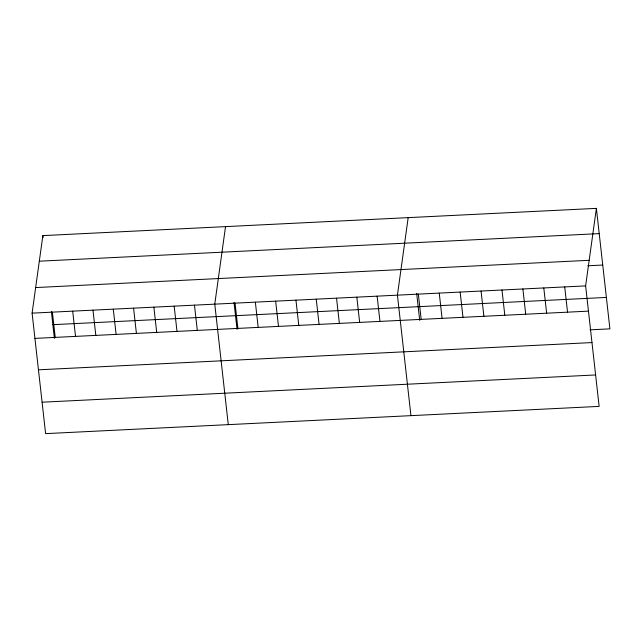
<?xml version="1.0" encoding="UTF-8"?>
<svg xmlns="http://www.w3.org/2000/svg" width="642" height="642" viewBox="0 0 642 642"><rect width="100%" height="100%" fill="white"/><g stroke="black" fill="none" stroke-linecap="round" stroke-linejoin="round"><path stroke-width="0.96" d="M596.386 208.369L585.624 285.891L599.138 406.386L45.614 433.631L32.1 313.144L42.862 235.614L596.386 208.369L609.9 328.856L589.982 329.836M225.527 226.626L214.765 304.147L228.279 424.643M408.184 217.63L397.422 295.159L410.936 415.647M39.314 261.198L599.219 233.616M35.655 287.56L589.171 260.307M587.807 265.78L602.742 265.042M32.1 313.144L585.624 285.891M52.853 324.675L606.377 297.431M34.933 338.39L588.457 311.137M38.456 369.816L591.98 342.571M42.091 402.205L595.607 374.952M564.711 286.918L567.544 312.164M543.798 287.953L546.631 313.2M522.893 288.98L525.718 314.227M501.98 290.007L504.813 315.254M481.067 291.043L483.899 316.281M460.153 292.07L462.986 317.317M439.248 293.097L442.081 318.344M418.335 294.124L421.168 319.371M416.682 293.354L419.724 320.446M377.127 296.155L379.96 321.401M356.832 297.158L359.664 322.404M336.536 298.153L339.369 323.399M316.241 299.156L319.074 324.403M295.946 300.151L298.779 325.398M275.651 301.154L278.484 326.401M255.355 302.149L258.188 327.396M235.06 303.152L237.893 328.399M234.017 302.35L237.058 329.434M194.47 305.151L197.295 330.397M174.167 306.146L176.999 331.392M153.871 307.149L156.704 332.395M133.576 308.144L136.409 333.391M113.281 309.147L116.114 334.394M92.986 310.142L95.819 335.389M72.69 311.145L75.523 336.392M52.395 312.14L55.228 337.387M42.862 235.614L43.078 237.556M51.36 311.346L54.393 338.43"/></g></svg>
